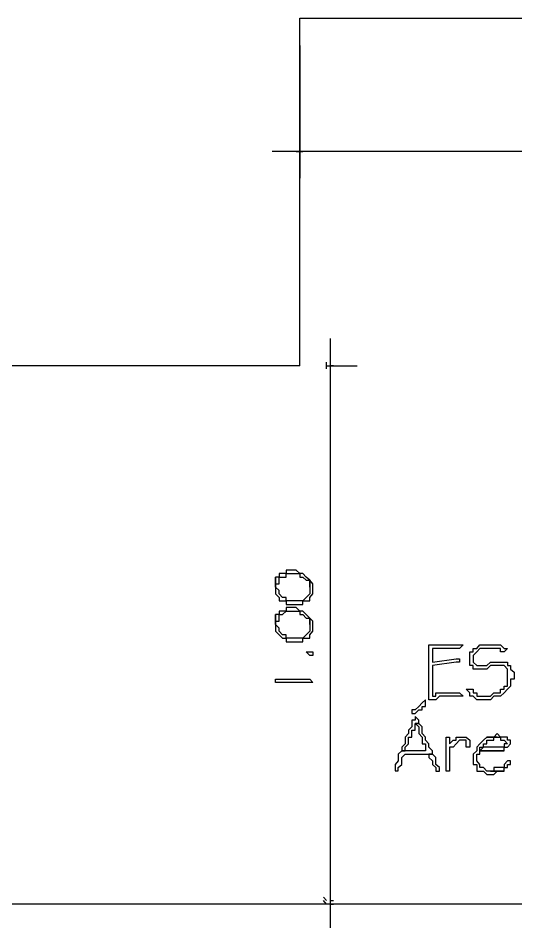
# Model space of a CAD drawing. Header units: millimetres. Extents: x -518.8 to -461.2, y 3.5 to 44.2.
# Drawn here: x -507.857 to -506.927, y 30.741 to 32.441 of the extents above; entities that cross this region are included whole.
import ezdxf

# ---------------------------------------------------------------- set-up
doc = ezdxf.new("R2010")
doc.units = ezdxf.units.MM
doc.header["$MEASUREMENT"] = 0
for name, color, linetype in [('10', 10, 'Continuous'), ('16', 16, 'Continuous'), ('MYSOLIDS', 7, 'Continuous')]:
    doc.layers.add(name, color=color, linetype=linetype)

msp = doc.modelspace()

# ---------------------------------------------------------------- linework, layer by layer
at = {"layer": '10'}
for points in [[(-507.3308, 31.7917), (-507.3308, 32.4413), (-507.3308, 32.4413), (-505.4466, 32.4413)], [(-507.3308, 31.7917), (-508.1331, 31.7917)], [(-505.2429, 30.7857), (-509.3045, 30.7857)]]:
    msp.add_lwpolyline(points, dxfattribs=at)
at = {"layer": '16'}
for points in [[(-507.3308, 32.3902), (-507.3308, 32.1421)], [(-507.3308, 32.1992), (-507.3308, 32.1924), (-507.3308, 32.1992)], [(-505.3963, 32.1924), (-507.382, 32.1924)], [(-507.3308, 32.1924), (-507.3376, 32.1924)], [(-507.3376, 32.1924), (-507.3308, 32.1924)], [(-507.3308, 32.1864), (-507.3308, 32.1924), (-507.3308, 32.1864)], [(-507.3248, 32.1924), (-507.3308, 32.1924), (-507.3248, 32.1924)], [(-507.2737, 31.8428), (-507.2737, 30.7413)], [(-507.2805, 31.7857), (-507.2805, 31.7917), (-507.2805, 31.7917), (-507.2805, 31.7917), (-507.2805, 31.7917), (-507.2805, 31.7985)], [(-507.2805, 31.7917), (-507.2233, 31.7917)], [(-507.2737, 31.7985), (-507.2737, 31.7917)], [(-507.2737, 31.7917), (-507.2737, 31.7857)], [(-507.2677, 31.7917), (-507.2737, 31.7917), (-507.2677, 31.7917)], [(-507.2805, 30.7924), (-507.2865, 30.7985)], [(-507.2805, 30.7857), (-507.2865, 30.7924)], [(-507.2737, 30.7924), (-507.2737, 30.7924), (-507.2737, 30.7924), (-507.2677, 30.7924)], [(-507.2737, 30.7857), (-507.2737, 30.7857), (-507.2737, 30.7857), (-507.2677, 30.7857)]]:
    msp.add_lwpolyline(points, dxfattribs=at)
at = {"layer": 'MYSOLIDS'}
for points in [[(-507.376, 31.3969), (-507.376, 31.3782), (-507.376, 31.3842), (-507.3692, 31.3842), (-507.3692, 31.3909), (-507.3692, 31.3909), (-507.3692, 31.3969), (-507.3632, 31.3969), (-507.3632, 31.3969), (-507.3632, 31.3969), (-507.3564, 31.3969), (-507.3564, 31.4037), (-507.3504, 31.4037), (-507.3504, 31.4037), (-507.3436, 31.4037), (-507.3436, 31.4037), (-507.3436, 31.4037), (-507.3376, 31.4037), (-507.3376, 31.4037), (-507.3308, 31.4037), (-507.3308, 31.4037), (-507.3308, 31.3969), (-507.3248, 31.3969), (-507.3248, 31.3969), (-507.3248, 31.3969), (-507.3188, 31.3909), (-507.3188, 31.3909), (-507.3121, 31.3909), (-507.3121, 31.3842), (-507.3121, 31.3842), (-507.3121, 31.3842), (-507.3121, 31.3782), (-507.3121, 31.3782), (-507.3121, 31.3909), (-507.3121, 31.3909), (-507.3121, 31.3909), (-507.3188, 31.3969), (-507.3188, 31.3969), (-507.3188, 31.3969), (-507.3248, 31.4037), (-507.3248, 31.4037), (-507.3308, 31.4037), (-507.3308, 31.4037), (-507.3308, 31.4037), (-507.3376, 31.4097), (-507.3376, 31.4097), (-507.3436, 31.4097), (-507.3504, 31.4097), (-507.3504, 31.4097), (-507.3504, 31.4097), (-507.3564, 31.4097), (-507.3564, 31.4037), (-507.3632, 31.4037), (-507.3632, 31.4037), (-507.3692, 31.4037), (-507.3692, 31.3969), (-507.3692, 31.3969), (-507.3692, 31.3969), (-507.376, 31.3969), (-507.376, 31.3969)], [(-507.376, 31.3782), (-507.376, 31.3782), (-507.376, 31.3714), (-507.376, 31.3714), (-507.376, 31.3654), (-507.376, 31.3654), (-507.376, 31.3654), (-507.3692, 31.3586), (-507.3692, 31.3586), (-507.3692, 31.3526), (-507.3632, 31.3526), (-507.3632, 31.3526), (-507.3564, 31.3526), (-507.3564, 31.3458), (-507.3564, 31.3458), (-507.3504, 31.3458), (-507.3504, 31.3458), (-507.3436, 31.3458), (-507.3436, 31.3458), (-507.3376, 31.3458), (-507.3376, 31.3458), (-507.3308, 31.3458), (-507.3308, 31.3458), (-507.3248, 31.3458), (-507.3248, 31.3458), (-507.3248, 31.3526), (-507.3188, 31.3526), (-507.3188, 31.3526), (-507.3121, 31.3526), (-507.3121, 31.3586), (-507.3121, 31.3586), (-507.3121, 31.3586), (-507.306, 31.3654), (-507.306, 31.3654), (-507.306, 31.3714), (-507.306, 31.3714), (-507.306, 31.3782), (-507.306, 31.3782), (-507.306, 31.3782), (-507.306, 31.3842), (-507.306, 31.3842), (-507.3121, 31.3909), (-507.3121, 31.3782), (-507.3121, 31.3782), (-507.3121, 31.3714), (-507.3121, 31.3714), (-507.3121, 31.3654), (-507.3121, 31.3654), (-507.3188, 31.3586), (-507.3188, 31.3586), (-507.3188, 31.3586), (-507.3248, 31.3526), (-507.3248, 31.3526), (-507.3308, 31.3526), (-507.3308, 31.3526), (-507.3376, 31.3526), (-507.3376, 31.3526), (-507.3376, 31.3526), (-507.3436, 31.3526), (-507.3436, 31.3526), (-507.3504, 31.3526), (-507.3504, 31.3526), (-507.3564, 31.3526), (-507.3564, 31.3586), (-507.3632, 31.3586), (-507.3632, 31.3586), (-507.3632, 31.3586), (-507.3692, 31.3654), (-507.3692, 31.3654), (-507.3692, 31.3654), (-507.3692, 31.3714), (-507.3692, 31.3714), (-507.376, 31.3782), (-507.376, 31.3782), (-507.376, 31.3969), (-507.376, 31.3909), (-507.376, 31.3909), (-507.376, 31.3842), (-507.376, 31.3842), (-507.376, 31.3782), (-507.376, 31.3782)], [(-507.376, 31.327), (-507.376, 31.3082), (-507.376, 31.3142), (-507.3692, 31.3142), (-507.3692, 31.3203), (-507.3692, 31.3203), (-507.3692, 31.327), (-507.3632, 31.327), (-507.3632, 31.327), (-507.3632, 31.327), (-507.3564, 31.333), (-507.3564, 31.333), (-507.3504, 31.333), (-507.3504, 31.333), (-507.3436, 31.333), (-507.3436, 31.333), (-507.3436, 31.333), (-507.3376, 31.333), (-507.3376, 31.333), (-507.3308, 31.333), (-507.3308, 31.333), (-507.3308, 31.327), (-507.3248, 31.327), (-507.3248, 31.327), (-507.3248, 31.327), (-507.3188, 31.3203), (-507.3188, 31.3203), (-507.3121, 31.3203), (-507.3121, 31.3142), (-507.3121, 31.3142), (-507.3121, 31.3142), (-507.3121, 31.3082), (-507.3121, 31.3082), (-507.3121, 31.3203), (-507.3121, 31.3203), (-507.3121, 31.3203), (-507.3188, 31.327), (-507.3188, 31.327), (-507.3188, 31.327), (-507.3248, 31.333), (-507.3248, 31.333), (-507.3308, 31.333), (-507.3308, 31.333), (-507.3308, 31.333), (-507.3376, 31.3398), (-507.3376, 31.3398), (-507.3436, 31.3398), (-507.3504, 31.3398), (-507.3504, 31.3398), (-507.3504, 31.3398), (-507.3564, 31.3398), (-507.3564, 31.333), (-507.3632, 31.333), (-507.3632, 31.333), (-507.3692, 31.333), (-507.3692, 31.333), (-507.3692, 31.333), (-507.3692, 31.327), (-507.376, 31.327), (-507.376, 31.327)], [(-507.376, 31.3082), (-507.376, 31.3082), (-507.376, 31.3015), (-507.376, 31.3015), (-507.376, 31.2954), (-507.376, 31.2954), (-507.376, 31.2954), (-507.3692, 31.2887), (-507.3692, 31.2887), (-507.3692, 31.2887), (-507.3632, 31.2827), (-507.3632, 31.2827), (-507.3564, 31.2827), (-507.3564, 31.2827), (-507.3564, 31.2759), (-507.3504, 31.2759), (-507.3504, 31.2759), (-507.3436, 31.2759), (-507.3436, 31.2759), (-507.3376, 31.2759), (-507.3376, 31.2759), (-507.3308, 31.2759), (-507.3308, 31.2759), (-507.3248, 31.2759), (-507.3248, 31.2759), (-507.3248, 31.2827), (-507.3188, 31.2827), (-507.3188, 31.2827), (-507.3121, 31.2827), (-507.3121, 31.2887), (-507.3121, 31.2887), (-507.3121, 31.2887), (-507.306, 31.2954), (-507.306, 31.2954), (-507.306, 31.3015), (-507.306, 31.3015), (-507.306, 31.3082), (-507.306, 31.3082), (-507.306, 31.3142), (-507.306, 31.3142), (-507.306, 31.3142), (-507.3121, 31.3203), (-507.3121, 31.3082), (-507.3121, 31.3082), (-507.3121, 31.3015), (-507.3121, 31.3015), (-507.3121, 31.2954), (-507.3121, 31.2954), (-507.3188, 31.2887), (-507.3188, 31.2887), (-507.3188, 31.2887), (-507.3248, 31.2827), (-507.3248, 31.2827), (-507.3308, 31.2827), (-507.3308, 31.2827), (-507.3376, 31.2827), (-507.3376, 31.2827), (-507.3376, 31.2827), (-507.3436, 31.2827), (-507.3436, 31.2827), (-507.3504, 31.2827), (-507.3504, 31.2827), (-507.3564, 31.2827), (-507.3564, 31.2887), (-507.3632, 31.2887), (-507.3632, 31.2887), (-507.3632, 31.2887), (-507.3692, 31.2954), (-507.3692, 31.2954), (-507.3692, 31.2954), (-507.3692, 31.3015), (-507.3692, 31.3015), (-507.376, 31.3082), (-507.376, 31.3082), (-507.376, 31.327), (-507.376, 31.3203), (-507.376, 31.3203), (-507.376, 31.3142), (-507.376, 31.3142), (-507.376, 31.3082), (-507.376, 31.3082)], [(-507.0827, 31.2375), (-507.0384, 31.2443), (-507.0384, 31.2443), (-507.0324, 31.2443), (-507.0324, 31.2443), (-507.0324, 31.2375), (-507.0324, 31.2375), (-507.0324, 31.2375), (-507.0324, 31.2375), (-507.0384, 31.2375), (-507.0384, 31.2375), (-507.0827, 31.2315), (-507.0827, 31.2315), (-507.0827, 31.2315), (-507.0827, 31.2248), (-507.0827, 31.2248), (-507.0827, 31.2188), (-507.0827, 31.2188), (-507.0827, 31.2127), (-507.0827, 31.206), (-507.0827, 31.206), (-507.0827, 31.2), (-507.0827, 31.2), (-507.0827, 31.1932), (-507.0827, 31.1872), (-507.0827, 31.1804), (-507.0827, 31.1804), (-507.0827, 31.1744), (-507.0767, 31.1744), (-507.0767, 31.1804), (-507.0699, 31.1804), (-507.0639, 31.1804), (-507.0572, 31.1804), (-507.0572, 31.1804), (-507.0572, 31.1804), (-507.0511, 31.1804), (-507.0444, 31.1804), (-507.0384, 31.1804), (-507.0324, 31.1804), (-507.0324, 31.1804), (-507.0324, 31.1804), (-507.0324, 31.1804), (-507.0256, 31.1744), (-507.0256, 31.1744), (-507.0324, 31.1744), (-507.0324, 31.1744), (-507.0384, 31.1744), (-507.0444, 31.1744), (-507.0444, 31.1744), (-507.0511, 31.1744), (-507.0572, 31.1744), (-507.0572, 31.1744), (-507.0639, 31.1744), (-507.0699, 31.1744), (-507.0767, 31.1676), (-507.0767, 31.1676), (-507.0827, 31.1676), (-507.0827, 31.1676), (-507.0827, 31.1676), (-507.0895, 31.1676), (-507.0895, 31.1676), (-507.0895, 31.1744), (-507.0895, 31.1744), (-507.0895, 31.1804), (-507.0895, 31.1804), (-507.0895, 31.1872), (-507.0895, 31.1932), (-507.0895, 31.1932), (-507.0895, 31.2), (-507.0895, 31.206), (-507.0895, 31.206), (-507.0895, 31.2127), (-507.0895, 31.2188), (-507.0895, 31.2248), (-507.0895, 31.2248), (-507.0895, 31.2315), (-507.0895, 31.2375), (-507.0895, 31.2375), (-507.0895, 31.2443), (-507.0895, 31.2503), (-507.0895, 31.2571), (-507.0895, 31.2571), (-507.0895, 31.2631), (-507.0895, 31.2631), (-507.0895, 31.2631), (-507.0895, 31.2699), (-507.0895, 31.2699), (-507.0827, 31.2699), (-507.0827, 31.2699), (-507.0767, 31.2699), (-507.0767, 31.2699), (-507.0699, 31.2699), (-507.0699, 31.2699), (-507.0639, 31.2699), (-507.0572, 31.2699), (-507.0572, 31.2699), (-507.0511, 31.2699), (-507.0511, 31.2699), (-507.0444, 31.2699), (-507.0384, 31.2699), (-507.0384, 31.2699), (-507.0324, 31.2699), (-507.0324, 31.2699), (-507.0324, 31.2699), (-507.0324, 31.2699), (-507.0256, 31.2699), (-507.0256, 31.2699), (-507.0256, 31.2699), (-507.0324, 31.2631), (-507.0324, 31.2631), (-507.0384, 31.2631), (-507.0444, 31.2631), (-507.0511, 31.2631), (-507.0572, 31.2631), (-507.0572, 31.2631), (-507.0639, 31.2631), (-507.0699, 31.2631), (-507.0767, 31.2631), (-507.0827, 31.2631), (-507.0827, 31.2631), (-507.0827, 31.2571), (-507.0827, 31.2503), (-507.0827, 31.2503), (-507.0827, 31.2443), (-507.0827, 31.2443), (-507.0827, 31.2375), (-507.0827, 31.2375), (-507.0827, 31.2375), (-507.0827, 31.2375)], [(-506.9489, 31.2571), (-506.9489, 31.2571), (-506.9489, 31.2571), (-506.9557, 31.2571), (-506.9557, 31.2571), (-506.9557, 31.2631), (-506.9617, 31.2631), (-506.9617, 31.2631), (-506.9684, 31.2631), (-506.9684, 31.2631), (-506.9745, 31.2631), (-506.9812, 31.2631), (-506.9872, 31.2631), (-506.9872, 31.2631), (-506.994, 31.2631), (-507, 31.2571), (-507, 31.2571), (-507.0068, 31.2503), (-507.0068, 31.2503), (-507.0068, 31.2443), (-507.0068, 31.2443), (-507.0068, 31.2375), (-507.0068, 31.2375), (-507, 31.2315), (-506.994, 31.2315), (-506.994, 31.2315), (-506.994, 31.2315), (-506.9872, 31.2315), (-506.9812, 31.2315), (-506.9745, 31.2375), (-506.9745, 31.2375), (-506.9684, 31.2375), (-506.9684, 31.2375), (-506.9617, 31.2375), (-506.9557, 31.2375), (-506.9557, 31.2375), (-506.9489, 31.2375), (-506.9429, 31.2375), (-506.9429, 31.2315), (-506.9369, 31.2315), (-506.9369, 31.2248), (-506.9369, 31.2248), (-506.9301, 31.2188), (-506.9301, 31.2127), (-506.9301, 31.2127), (-506.9301, 31.206), (-506.9369, 31.206), (-506.9369, 31.2), (-506.9369, 31.1932), (-506.9369, 31.1932), (-506.9429, 31.1872), (-506.9429, 31.1872), (-506.9489, 31.1804), (-506.9489, 31.1804), (-506.9489, 31.1804), (-506.9557, 31.1744), (-506.9617, 31.1744), (-506.9617, 31.1744), (-506.9684, 31.1744), (-506.9745, 31.1676), (-506.9745, 31.1676), (-506.9812, 31.1676), (-506.9872, 31.1676), (-506.9872, 31.1676), (-506.994, 31.1676), (-507, 31.1676), (-507, 31.1676), (-507.0068, 31.1744), (-507.0068, 31.1744), (-507.0128, 31.1744), (-507.0128, 31.1804), (-507.0196, 31.1872), (-507.0196, 31.1872), (-507.0196, 31.1872), (-507.0196, 31.1872), (-507.0128, 31.1872), (-507.0128, 31.1872), (-507.0128, 31.1872), (-507.0128, 31.1872), (-507.0068, 31.1872), (-507.0068, 31.1872), (-507.0068, 31.1804), (-507, 31.1804), (-507, 31.1744), (-507, 31.1744), (-506.994, 31.1744), (-506.9872, 31.1744), (-506.9812, 31.1744), (-506.9812, 31.1744), (-506.9745, 31.1744), (-506.9684, 31.1804), (-506.9684, 31.1804), (-506.9617, 31.1804), (-506.9557, 31.1804), (-506.9557, 31.1872), (-506.9557, 31.1872), (-506.9489, 31.1872), (-506.9489, 31.1932), (-506.9429, 31.1932), (-506.9429, 31.2), (-506.9429, 31.206), (-506.9429, 31.206), (-506.9429, 31.2127), (-506.9429, 31.2188), (-506.9429, 31.2188), (-506.9429, 31.2248), (-506.9429, 31.2248), (-506.9489, 31.2315), (-506.9489, 31.2315), (-506.9557, 31.2315), (-506.9557, 31.2315), (-506.9617, 31.2315), (-506.9684, 31.2315), (-506.9745, 31.2315), (-506.9745, 31.2315), (-506.9812, 31.2248), (-506.9872, 31.2248), (-506.994, 31.2248), (-506.994, 31.2248), (-507, 31.2248), (-507.0068, 31.2248), (-507.0068, 31.2315), (-507.0068, 31.2315), (-507.0128, 31.2315), (-507.0128, 31.2375), (-507.0128, 31.2443), (-507.0128, 31.2443), (-507.0128, 31.2443), (-507.0128, 31.2503), (-507.0128, 31.2571), (-507.0068, 31.2571), (-507.0068, 31.2631), (-507, 31.2631), (-507, 31.2631), (-506.994, 31.2699), (-506.9872, 31.2699), (-506.9872, 31.2699), (-506.9812, 31.2699), (-506.9745, 31.2699), (-506.9745, 31.2699), (-506.9684, 31.2699), (-506.9684, 31.2699), (-506.9617, 31.2699), (-506.9557, 31.2699), (-506.9557, 31.2699), (-506.9489, 31.2631), (-506.9489, 31.2631), (-506.9429, 31.2631), (-506.9489, 31.2571), (-506.9489, 31.2571), (-506.9489, 31.2571), (-506.9489, 31.2571), (-506.9489, 31.2571), (-506.9489, 31.2571), (-506.9489, 31.2571)], [(-507.306, 31.2571), (-507.306, 31.2503), (-507.306, 31.2503), (-507.3121, 31.2503), (-507.3121, 31.2503), (-507.3121, 31.2503), (-507.3121, 31.2503), (-507.3188, 31.2571), (-507.3188, 31.2571), (-507.3188, 31.2571), (-507.3188, 31.2571), (-507.3121, 31.2571), (-507.3121, 31.2571), (-507.3121, 31.2571), (-507.306, 31.2571), (-507.306, 31.2571), (-507.306, 31.2571), (-507.306, 31.2571), (-507.306, 31.2571), (-507.306, 31.2571)], [(-507.3121, 31.2), (-507.3121, 31.2), (-507.3188, 31.2), (-507.3188, 31.2), (-507.3188, 31.2), (-507.3248, 31.2), (-507.3248, 31.2), (-507.3308, 31.2), (-507.3308, 31.2), (-507.3376, 31.2), (-507.3376, 31.2), (-507.3436, 31.2), (-507.3436, 31.2), (-507.3504, 31.2), (-507.3504, 31.2), (-507.3564, 31.2), (-507.3564, 31.2), (-507.3632, 31.2), (-507.3632, 31.2), (-507.3692, 31.2), (-507.3692, 31.2), (-507.376, 31.2), (-507.376, 31.2), (-507.376, 31.2), (-507.376, 31.2), (-507.376, 31.2), (-507.376, 31.206), (-507.376, 31.206), (-507.376, 31.206), (-507.3692, 31.206), (-507.3692, 31.206), (-507.3632, 31.206), (-507.3632, 31.206), (-507.3564, 31.206), (-507.3564, 31.206), (-507.3504, 31.206), (-507.3504, 31.206), (-507.3436, 31.206), (-507.3436, 31.206), (-507.3376, 31.206), (-507.3376, 31.206), (-507.3308, 31.206), (-507.3248, 31.206), (-507.3248, 31.206), (-507.3188, 31.206), (-507.3188, 31.206), (-507.3121, 31.206), (-507.3121, 31.206), (-507.3121, 31.206), (-507.3121, 31.206), (-507.306, 31.2), (-507.306, 31.2), (-507.306, 31.2), (-507.306, 31.2), (-507.306, 31.2), (-507.306, 31.2), (-507.3121, 31.2), (-507.3121, 31.2), (-507.3121, 31.2), (-507.3121, 31.2), (-507.3121, 31.2)], [(-507.0955, 31.1676), (-507.1023, 31.1616), (-507.1023, 31.1616), (-507.1023, 31.1616), (-507.1083, 31.1548), (-507.1083, 31.1548), (-507.1151, 31.1488), (-507.1151, 31.1488), (-507.1211, 31.1488), (-507.1211, 31.1421), (-507.1211, 31.1421), (-507.1211, 31.1421), (-507.1211, 31.1421), (-507.1151, 31.1421), (-507.1151, 31.1421), (-507.1083, 31.1488), (-507.1083, 31.1488), (-507.1023, 31.1488), (-507.1023, 31.1548), (-507.0955, 31.1548), (-507.0955, 31.1616), (-507.0955, 31.1616), (-507.0955, 31.1616), (-507.0955, 31.1676), (-507.0955, 31.1676)], [(-507.1151, 31.136), (-507.1151, 31.136), (-507.1151, 31.1293), (-507.1151, 31.1293), (-507.1211, 31.1293), (-507.1211, 31.1233), (-507.1211, 31.1172), (-507.1278, 31.1105), (-507.1278, 31.1045), (-507.1339, 31.0977), (-507.1339, 31.0917), (-507.1339, 31.0917), (-507.1339, 31.0917), (-507.1339, 31.0849), (-507.1399, 31.0789), (-507.1399, 31.0721), (-507.1399, 31.0721), (-507.1339, 31.0721), (-507.1339, 31.0721), (-507.1339, 31.0789), (-507.1278, 31.0849), (-507.1278, 31.0849), (-507.1278, 31.0917), (-507.1278, 31.0917), (-507.1278, 31.0977), (-507.1211, 31.0977), (-507.1211, 31.1045), (-507.1211, 31.1105), (-507.1151, 31.1105), (-507.1151, 31.1172), (-507.1151, 31.1233), (-507.1083, 31.1233), (-507.1083, 31.1293), (-507.1083, 31.1293), (-507.1151, 31.136), (-507.1151, 31.136)], [(-507.1083, 31.1233), (-507.1151, 31.1233), (-507.1151, 31.1233), (-507.1083, 31.1172), (-507.1083, 31.1105), (-507.1083, 31.1045), (-507.1083, 31.1045), (-507.1023, 31.0977), (-507.1023, 31.0977), (-507.1023, 31.0917), (-507.1023, 31.0849), (-507.0955, 31.0849), (-507.0955, 31.0789), (-507.0955, 31.0721), (-507.1339, 31.0721), (-507.1399, 31.0721), (-507.1466, 31.0661), (-507.1466, 31.0594), (-507.1466, 31.0594), (-507.1466, 31.0533), (-507.1466, 31.0533), (-507.1527, 31.0466), (-507.1527, 31.0406), (-507.1527, 31.0406), (-507.1527, 31.0345), (-507.1527, 31.0345), (-507.1527, 31.0345), (-507.1466, 31.0345), (-507.1466, 31.0345), (-507.1466, 31.0406), (-507.1399, 31.0466), (-507.1399, 31.0466), (-507.1399, 31.0533), (-507.1399, 31.0533), (-507.1399, 31.0594), (-507.1339, 31.0661), (-507.0895, 31.0661), (-507.0827, 31.0661), (-507.0827, 31.0721), (-507.0895, 31.0789), (-507.0895, 31.0789), (-507.0895, 31.0849), (-507.0955, 31.0917), (-507.0955, 31.0917), (-507.0955, 31.0977), (-507.0955, 31.0977), (-507.1023, 31.1045), (-507.1023, 31.1045), (-507.1023, 31.1105), (-507.1023, 31.1105), (-507.1023, 31.1172), (-507.1083, 31.1233), (-507.1083, 31.1233), (-507.1083, 31.1233)], [(-507.0511, 31.0849), (-507.0444, 31.0917), (-507.0444, 31.0917), (-507.0384, 31.0917), (-507.0384, 31.0977), (-507.0324, 31.0977), (-507.0256, 31.0977), (-507.0256, 31.0977), (-507.0196, 31.0977), (-507.0196, 31.0977), (-507.0128, 31.0917), (-507.0128, 31.0917), (-507.0128, 31.0849), (-507.0128, 31.0849), (-507.0128, 31.0789), (-507.0196, 31.0789), (-507.0196, 31.0789), (-507.0196, 31.0789), (-507.0196, 31.0789), (-507.0196, 31.0849), (-507.0196, 31.0849), (-507.0196, 31.0849), (-507.0196, 31.0849), (-507.0196, 31.0849), (-507.0196, 31.0849), (-507.0196, 31.0917), (-507.0196, 31.0917), (-507.0256, 31.0917), (-507.0256, 31.0917), (-507.0324, 31.0917), (-507.0324, 31.0917), (-507.0324, 31.0917), (-507.0384, 31.0849), (-507.0384, 31.0849), (-507.0444, 31.0789), (-507.0511, 31.0789), (-507.0511, 31.0789), (-507.0511, 31.0721), (-507.0511, 31.0661), (-507.0511, 31.0661), (-507.0511, 31.0661), (-507.0511, 31.0594), (-507.0511, 31.0533), (-507.0511, 31.0466), (-507.0511, 31.0466), (-507.0511, 31.0406), (-507.0511, 31.0406), (-507.0511, 31.0338), (-507.0511, 31.0338), (-507.0511, 31.0338), (-507.0511, 31.0338), (-507.0572, 31.0338), (-507.0572, 31.0338), (-507.0572, 31.0406), (-507.0572, 31.0406), (-507.0572, 31.0466), (-507.0572, 31.0533), (-507.0572, 31.0533), (-507.0572, 31.0594), (-507.0572, 31.0661), (-507.0572, 31.0721), (-507.0572, 31.0721), (-507.0572, 31.0789), (-507.0572, 31.0849), (-507.0572, 31.0849), (-507.0572, 31.0917), (-507.0572, 31.0917), (-507.0572, 31.0977), (-507.0572, 31.0977), (-507.0511, 31.0977), (-507.0511, 31.0977), (-507.0511, 31.0977), (-507.0511, 31.0917), (-507.0511, 31.0849), (-507.0511, 31.0849), (-507.0511, 31.0849), (-507.0511, 31.0849), (-507.0511, 31.0849), (-507.0511, 31.0849)], [(-506.9812, 31.0977), (-506.9872, 31.0917), (-506.9872, 31.0917), (-506.994, 31.0849), (-506.994, 31.0849), (-507, 31.0789), (-507, 31.0721), (-507, 31.0721), (-507, 31.0721), (-507.0068, 31.0661), (-507.0068, 31.0594), (-507.0068, 31.0594), (-507.0068, 31.0533), (-507.0068, 31.0466), (-507, 31.0466), (-507, 31.0406), (-507, 31.0406), (-507, 31.0338), (-506.994, 31.0338), (-506.9872, 31.0338), (-506.9872, 31.0338), (-506.9812, 31.0278), (-506.9745, 31.0278), (-506.9745, 31.0278), (-506.9684, 31.0278), (-506.9617, 31.0338), (-506.9617, 31.0338), (-506.9557, 31.0338), (-506.9557, 31.0338), (-506.9489, 31.0338), (-506.9745, 31.0338), (-506.9812, 31.0338), (-506.9872, 31.0406), (-506.9872, 31.0406), (-506.994, 31.0406), (-506.994, 31.0466), (-506.994, 31.0466), (-507, 31.0533), (-507, 31.0594), (-507, 31.0594), (-507, 31.0661), (-507, 31.0661), (-506.994, 31.0661), (-506.994, 31.0721), (-506.9872, 31.0721), (-506.9812, 31.0721), (-506.9745, 31.0721), (-506.9684, 31.0721), (-506.9684, 31.0721), (-506.9617, 31.0721), (-506.9557, 31.0721), (-506.9557, 31.0721), (-506.9489, 31.0721), (-506.994, 31.0721), (-506.994, 31.0789), (-506.9872, 31.0789), (-506.9872, 31.0849), (-506.9812, 31.0849), (-506.9812, 31.0917), (-506.9745, 31.0917), (-506.9684, 31.0917), (-506.9684, 31.0977), (-506.9617, 31.0977), (-506.9812, 31.0977), (-506.9812, 31.0977)], [(-506.9617, 31.1045), (-506.9617, 31.1045), (-506.9684, 31.0977), (-506.9745, 31.0977), (-506.9745, 31.0977), (-506.9745, 31.0977), (-506.9812, 31.0977), (-506.9617, 31.0977), (-506.9557, 31.0977), (-506.9557, 31.0917), (-506.9489, 31.0917), (-506.9489, 31.0917), (-506.9429, 31.0849), (-506.9429, 31.0849), (-506.9489, 31.0849), (-506.9489, 31.0789), (-506.9557, 31.0789), (-506.9557, 31.0789), (-506.9617, 31.0789), (-506.9684, 31.0789), (-506.9684, 31.0789), (-506.9745, 31.0789), (-506.9812, 31.0789), (-506.9872, 31.0789), (-506.994, 31.0721), (-506.9489, 31.0721), (-506.9489, 31.0789), (-506.9429, 31.0789), (-506.9429, 31.0789), (-506.9369, 31.0849), (-506.9369, 31.0849), (-506.9369, 31.0917), (-506.9429, 31.0917), (-506.9429, 31.0977), (-506.9489, 31.0977), (-506.9489, 31.0977), (-506.9557, 31.0977), (-506.9617, 31.1045), (-506.9617, 31.1045)], [(-507.0827, 31.0661), (-507.0895, 31.0661), (-507.0895, 31.0661), (-507.0895, 31.0594), (-507.0895, 31.0594), (-507.0827, 31.0533), (-507.0827, 31.0466), (-507.0767, 31.0406), (-507.0767, 31.0406), (-507.0767, 31.0338), (-507.0699, 31.0338), (-507.0699, 31.0338), (-507.0699, 31.0338), (-507.0699, 31.0338), (-507.0699, 31.0406), (-507.0699, 31.0406), (-507.0767, 31.0466), (-507.0767, 31.0533), (-507.0767, 31.0594), (-507.0827, 31.0661), (-507.0827, 31.0661), (-507.0827, 31.0661)], [(-506.9369, 31.0533), (-506.9369, 31.0533), (-506.9429, 31.0533), (-506.9429, 31.0533), (-506.9489, 31.0466), (-506.9489, 31.0466), (-506.9489, 31.0406), (-506.9557, 31.0406), (-506.9617, 31.0406), (-506.9617, 31.0406), (-506.9684, 31.0406), (-506.9684, 31.0338), (-506.9745, 31.0338), (-506.9489, 31.0338), (-506.9489, 31.0406), (-506.9429, 31.0406), (-506.9429, 31.0466), (-506.9429, 31.0466), (-506.9369, 31.0466), (-506.9369, 31.0533), (-506.9369, 31.0533), (-506.9369, 31.0533), (-506.9369, 31.0533)]]:
    msp.add_lwpolyline(points, dxfattribs=at)

doc.saveas('drawing.dxf')
